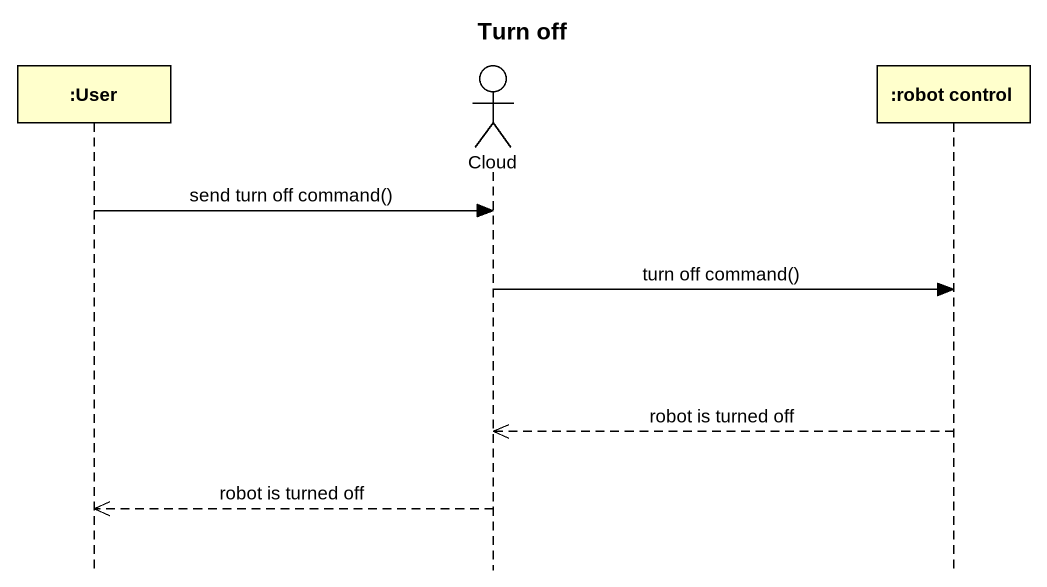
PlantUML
@startuml
title Turn off
hide footbox
participant ":User" as User
actor "Cloud" as Cloud_
participant ":robot control" as robot_control

User -> Cloud_ : send turn off command()
Cloud_ -> robot_control : turn off command()
robot_control -->> Cloud_ : robot is turned off
Cloud_ -->> User : robot is turned off
@enduml
